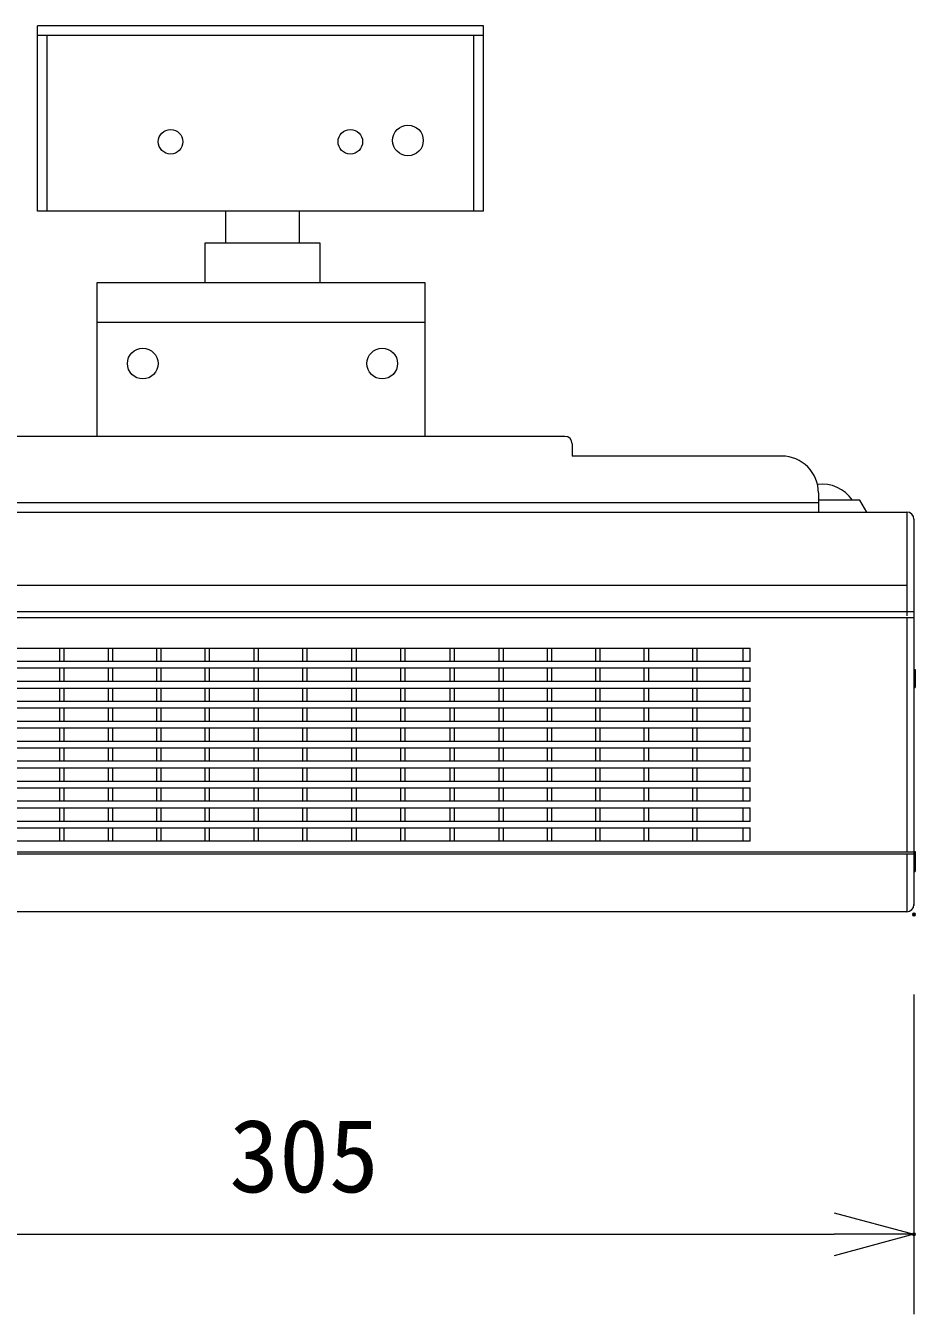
# Model space of a CAD drawing. Units: millimetres, scale not verified. Extents: x -63 to 62, y -57 to 57.
# Drawn here: x 27.11 to 49.36, y -3.44 to 28.8 of the extents above; entities that cross this region are included whole.
import ezdxf
from ezdxf.enums import TextEntityAlignment as Align

# ---------------------------------------------------------------- set-up
doc = ezdxf.new("R2010")
doc.units = ezdxf.units.MM
doc.header["$LTSCALE"] = 0.125
doc.header["$PDMODE"] = 32
doc.header["$PDSIZE"] = 0.0625
for name, color, linetype, lineweight in [('0-0_0', 7, 'Continuous', 9), ('0-3_GAIKEI', 7, 'Continuous', 9), ('0-6_SUNPO', 7, 'Continuous', 9), ('0-7_S1', 1, 'Continuous', 18)]:
    doc.layers.add(name, color=color, linetype=linetype, lineweight=lineweight)
doc.layers.add('0-5_DEFPOINTS', color=7, linetype='Continuous')
doc.styles.add('ＭＳ ゴシック', font='')
doc.styles.get('ＭＳ ゴシック').set_extended_font_data('MS Gothic')

# ---------------------------------------------------------------- blocks, each defined once
blk = doc.blocks.new('_OPEN30')
at = {"layer": '0-0_0'}
blk.add_line((0, 0), (-1, 0), dxfattribs=at)
blk.add_lwpolyline([(-1, 0.26795), (0, 0), (-1, -0.26795)], dxfattribs=at)
blk = doc.blocks.new('D7')
at = {"layer": '0-5_DEFPOINTS'}
for p in [(13.9864, 10.5266), (44.4864, 10.5266), (44.4864, 2.5266)]:
    blk.add_point(p, dxfattribs=at)
at = {"layer": '0-6_SUNPO'}
for p, q in [((13.9864, 8.5266), (13.9864, 0.5266)), ((44.4864, 8.5266), (44.4864, 0.5266)), ((15.9864, 2.5266), (42.4864, 2.5266))]:
    blk.add_line(p, q, dxfattribs=at)
at = {"layer": '0-6_SUNPO', "xscale": 2, "yscale": 2, "rotation": 180}
blk.add_blockref('_OPEN30', (13.9864, 2.5266), dxfattribs=at)
at = {"layer": '0-6_SUNPO', "xscale": 2, "yscale": 2}
blk.add_blockref('_OPEN30', (44.4864, 2.5266), dxfattribs=at)
at = {"layer": '0-6_SUNPO', "style": 'ＭＳ ゴシック'}
blk.add_text('305', height=1.833, dxfattribs=at).set_placement((27.3614, 3.0266), align=Align.BOTTOM_LEFT)

msp = doc.modelspace()

# ---------------------------------------------------------------- linework, layer by layer
at = {"layer": '0-3_GAIKEI', "lineweight": 18}
for p, q in [((22.0793, 16.6324), (49.1468, 16.6324)), ((49.3268, 16.4524), (49.3268, 6.7924)), ((49.1468, 8.0824), (49.1468, 6.6324)), ((49.3268, 6.7924), (49.3257, 6.7924)), ((49.1468, 6.6324), (19.0068, 6.6324))]:
    msp.add_line(p, q, dxfattribs=at)
at = {"layer": '0-3_GAIKEI', "color": 1, "lineweight": 18}
for p, q in [((49.1468, 16.6324), (49.1468, 14.0324)), ((21.9279, 14.8023), (49.1468, 14.8023)), ((49.3268, 14.1324), (21.5868, 14.1324)), ((49.3268, 13.9824), (22.3274, 13.9824)), ((49.1468, 13.9824), (49.1468, 8.1324)), ((49.3268, 12.6924), (49.3568, 12.6924)), ((49.3568, 12.6924), (49.3568, 12.2424)), ((49.3268, 12.5024), (49.3568, 12.5024)), ((49.3268, 12.2424), (49.3568, 12.2424)), ((22.4274, 8.1324), (49.3268, 8.1324)), ((22.4274, 8.0824), (49.3268, 8.0824)), ((49.3268, 8.1424), (49.3568, 8.1424)), ((49.3568, 8.1424), (49.3568, 7.6424)), ((49.3268, 8.0349), (49.3568, 8.0349)), ((49.3268, 7.7499), (49.3568, 7.7499)), ((49.3268, 7.6424), (49.3568, 7.6424))]:
    msp.add_line(p, q, dxfattribs=at)
at = {"layer": '0-3_GAIKEI'}
for p, q in [((23.0083, 13.2301), (45.2346, 13.2301)), ((27.9678, 12.8927), (27.9678, 13.2245)), ((28.0769, 12.8927), (28.0769, 13.2245)), ((29.1784, 12.8927), (29.1784, 13.2245)), ((29.2875, 12.8927), (29.2875, 13.2245)), ((30.389, 12.8927), (30.389, 13.2245)), ((30.4981, 12.8927), (30.4981, 13.2245)), ((31.5996, 12.8927), (31.5996, 13.2245)), ((31.7088, 12.8927), (31.7088, 13.2245)), ((32.8223, 12.8927), (32.8223, 13.2245)), ((32.9314, 12.8927), (32.9314, 13.2245)), ((34.0449, 12.8927), (34.0449, 13.2245)), ((34.1541, 12.8927), (34.1541, 13.2245)), ((35.2717, 12.8927), (35.2717, 13.2245)), ((35.3809, 12.8927), (35.3809, 13.2245)), ((36.4944, 12.8927), (36.4944, 13.2245)), ((36.6036, 12.8927), (36.6036, 13.2245)), ((37.7291, 12.8927), (37.7291, 13.2245)), ((37.8382, 12.8927), (37.8382, 13.2245)), ((38.9517, 12.8927), (38.9517, 13.2245)), ((39.0609, 12.8927), (39.0609, 13.2245)), ((40.1624, 12.8927), (40.1624, 13.2245)), ((40.2715, 12.8927), (40.2715, 13.2245)), ((41.373, 12.8927), (41.373, 13.2245)), ((41.4821, 12.8927), (41.4821, 13.2245)), ((42.5836, 12.8927), (42.5836, 13.2245)), ((42.6928, 12.8927), (42.6928, 13.2245)), ((43.7942, 12.8927), (43.7942, 13.2245)), ((43.9034, 12.8927), (43.9034, 13.2245)), ((45.0525, 12.8927), (45.0525, 13.2245)), ((45.2346, 12.8927), (45.2346, 13.2301)), ((45.2346, 12.8927), (23.0083, 12.8927)), ((23.0083, 12.7339), (45.2346, 12.7339)), ((27.9678, 12.3965), (27.9678, 12.7283)), ((28.0769, 12.3965), (28.0769, 12.7283)), ((29.1784, 12.3965), (29.1784, 12.7283)), ((29.2875, 12.3965), (29.2875, 12.7283)), ((30.389, 12.3965), (30.389, 12.7283)), ((30.4981, 12.3965), (30.4981, 12.7283)), ((31.5996, 12.3965), (31.5996, 12.7283)), ((31.7088, 12.3965), (31.7088, 12.7283)), ((32.8223, 12.3965), (32.8223, 12.7283)), ((32.9314, 12.3965), (32.9314, 12.7283)), ((34.0449, 12.3965), (34.0449, 12.7283)), ((34.1541, 12.3965), (34.1541, 12.7283)), ((35.2717, 12.3965), (35.2717, 12.7283)), ((35.3809, 12.3965), (35.3809, 12.7283)), ((36.4944, 12.3965), (36.4944, 12.7283)), ((36.6036, 12.3965), (36.6036, 12.7283)), ((37.7291, 12.3965), (37.7291, 12.7283)), ((37.8382, 12.3965), (37.8382, 12.7283)), ((38.9517, 12.3965), (38.9517, 12.7283)), ((39.0609, 12.3965), (39.0609, 12.7283)), ((40.1624, 12.3965), (40.1624, 12.7283)), ((40.2715, 12.3965), (40.2715, 12.7283)), ((41.373, 12.3965), (41.373, 12.7283)), ((41.4821, 12.3965), (41.4821, 12.7283)), ((42.5836, 12.3965), (42.5836, 12.7283)), ((42.6928, 12.3965), (42.6928, 12.7283)), ((43.7942, 12.3965), (43.7942, 12.7283)), ((43.9034, 12.3965), (43.9034, 12.7283)), ((45.0525, 12.3965), (45.0525, 12.7283)), ((45.2346, 12.3965), (45.2346, 12.7339)), ((45.2346, 12.3965), (23.0083, 12.3965)), ((23.0083, 12.2301), (45.2346, 12.2301)), ((27.9678, 11.8927), (27.9678, 12.2245)), ((28.0769, 11.8927), (28.0769, 12.2245)), ((29.1784, 11.8927), (29.1784, 12.2245)), ((29.2875, 11.8927), (29.2875, 12.2245)), ((30.389, 11.8927), (30.389, 12.2245)), ((30.4981, 11.8927), (30.4981, 12.2245)), ((31.5996, 11.8927), (31.5996, 12.2245)), ((31.7088, 11.8927), (31.7088, 12.2245)), ((32.8223, 11.8927), (32.8223, 12.2245)), ((32.9314, 11.8927), (32.9314, 12.2245)), ((34.0449, 11.8927), (34.0449, 12.2245)), ((34.1541, 11.8927), (34.1541, 12.2245)), ((35.2717, 11.8927), (35.2717, 12.2245)), ((35.3809, 11.8927), (35.3809, 12.2245)), ((36.4944, 11.8927), (36.4944, 12.2245)), ((36.6036, 11.8927), (36.6036, 12.2245)), ((37.7291, 11.8927), (37.7291, 12.2245)), ((37.8382, 11.8927), (37.8382, 12.2245)), ((38.9517, 11.8927), (38.9517, 12.2245)), ((39.0609, 11.8927), (39.0609, 12.2245)), ((40.1624, 11.8927), (40.1624, 12.2245)), ((40.2715, 11.8927), (40.2715, 12.2245)), ((41.373, 11.8927), (41.373, 12.2245)), ((41.4821, 11.8927), (41.4821, 12.2245)), ((42.5836, 11.8927), (42.5836, 12.2245)), ((42.6928, 11.8927), (42.6928, 12.2245)), ((43.7942, 11.8927), (43.7942, 12.2245)), ((43.9034, 11.8927), (43.9034, 12.2245)), ((45.0525, 11.8927), (45.0525, 12.2245)), ((45.2346, 11.8927), (45.2346, 12.2301)), ((45.2346, 11.8927), (23.0083, 11.8927)), ((23.0083, 11.7339), (45.2346, 11.7339)), ((27.9678, 11.3965), (27.9678, 11.7283)), ((28.0769, 11.3965), (28.0769, 11.7283)), ((29.1784, 11.3965), (29.1784, 11.7283)), ((29.2875, 11.3965), (29.2875, 11.7283)), ((30.389, 11.3965), (30.389, 11.7283)), ((30.4981, 11.3965), (30.4981, 11.7283)), ((31.5996, 11.3965), (31.5996, 11.7283)), ((31.7088, 11.3965), (31.7088, 11.7283)), ((32.8223, 11.3965), (32.8223, 11.7283)), ((32.9314, 11.3965), (32.9314, 11.7283)), ((34.0449, 11.3965), (34.0449, 11.7283)), ((34.1541, 11.3965), (34.1541, 11.7283)), ((35.2717, 11.3965), (35.2717, 11.7283)), ((35.3809, 11.3965), (35.3809, 11.7283)), ((36.4944, 11.3965), (36.4944, 11.7283)), ((36.6036, 11.3965), (36.6036, 11.7283)), ((37.7291, 11.3965), (37.7291, 11.7283)), ((37.8382, 11.3965), (37.8382, 11.7283)), ((38.9517, 11.3965), (38.9517, 11.7283)), ((39.0609, 11.3965), (39.0609, 11.7283)), ((40.1624, 11.3965), (40.1624, 11.7283)), ((40.2715, 11.3965), (40.2715, 11.7283)), ((41.373, 11.3965), (41.373, 11.7283)), ((41.4821, 11.3965), (41.4821, 11.7283)), ((42.5836, 11.3965), (42.5836, 11.7283)), ((42.6928, 11.3965), (42.6928, 11.7283)), ((43.7942, 11.3965), (43.7942, 11.7283)), ((43.9034, 11.3965), (43.9034, 11.7283)), ((45.0525, 11.3965), (45.0525, 11.7283)), ((45.2346, 11.3965), (45.2346, 11.7339)), ((45.2346, 11.3965), (23.0083, 11.3965)), ((23.0083, 11.2301), (45.2346, 11.2301)), ((27.9678, 10.8927), (27.9678, 11.2245)), ((28.0769, 10.8927), (28.0769, 11.2245)), ((29.1784, 10.8927), (29.1784, 11.2245)), ((29.2875, 10.8927), (29.2875, 11.2245)), ((30.389, 10.8927), (30.389, 11.2245)), ((30.4981, 10.8927), (30.4981, 11.2245)), ((31.5996, 10.8927), (31.5996, 11.2245)), ((31.7088, 10.8927), (31.7088, 11.2245)), ((32.8223, 10.8927), (32.8223, 11.2245)), ((32.9314, 10.8927), (32.9314, 11.2245)), ((34.0449, 10.8927), (34.0449, 11.2245)), ((34.1541, 10.8927), (34.1541, 11.2245)), ((35.2717, 10.8927), (35.2717, 11.2245)), ((35.3809, 10.8927), (35.3809, 11.2245)), ((36.4944, 10.8927), (36.4944, 11.2245)), ((36.6036, 10.8927), (36.6036, 11.2245)), ((37.7291, 10.8927), (37.7291, 11.2245)), ((37.8382, 10.8927), (37.8382, 11.2245)), ((38.9517, 10.8927), (38.9517, 11.2245)), ((39.0609, 10.8927), (39.0609, 11.2245)), ((40.1624, 10.8927), (40.1624, 11.2245)), ((40.2715, 10.8927), (40.2715, 11.2245)), ((41.373, 10.8927), (41.373, 11.2245)), ((41.4821, 10.8927), (41.4821, 11.2245)), ((42.5836, 10.8927), (42.5836, 11.2245)), ((42.6928, 10.8927), (42.6928, 11.2245)), ((43.7942, 10.8927), (43.7942, 11.2245)), ((43.9034, 10.8927), (43.9034, 11.2245)), ((45.0525, 10.8927), (45.0525, 11.2245)), ((45.2346, 10.8927), (45.2346, 11.2301)), ((45.2346, 10.8927), (23.0083, 10.8927)), ((23.0083, 10.7339), (45.2346, 10.7339)), ((27.9678, 10.3965), (27.9678, 10.7283)), ((28.0769, 10.3965), (28.0769, 10.7283)), ((29.1784, 10.3965), (29.1784, 10.7283)), ((29.2875, 10.3965), (29.2875, 10.7283)), ((30.389, 10.3965), (30.389, 10.7283)), ((30.4981, 10.3965), (30.4981, 10.7283)), ((31.5996, 10.3965), (31.5996, 10.7283)), ((31.7088, 10.3965), (31.7088, 10.7283)), ((32.8223, 10.3965), (32.8223, 10.7283)), ((32.9314, 10.3965), (32.9314, 10.7283)), ((34.0449, 10.3965), (34.0449, 10.7283)), ((34.1541, 10.3965), (34.1541, 10.7283)), ((35.2717, 10.3965), (35.2717, 10.7283)), ((35.3809, 10.3965), (35.3809, 10.7283)), ((36.4944, 10.3965), (36.4944, 10.7283)), ((36.6036, 10.3965), (36.6036, 10.7283)), ((37.7291, 10.3965), (37.7291, 10.7283)), ((37.8382, 10.3965), (37.8382, 10.7283)), ((38.9517, 10.3965), (38.9517, 10.7283)), ((39.0609, 10.3965), (39.0609, 10.7283)), ((40.1624, 10.3965), (40.1624, 10.7283)), ((40.2715, 10.3965), (40.2715, 10.7283)), ((41.373, 10.3965), (41.373, 10.7283)), ((41.4821, 10.3965), (41.4821, 10.7283)), ((42.5836, 10.3965), (42.5836, 10.7283)), ((42.6928, 10.3965), (42.6928, 10.7283)), ((43.7942, 10.3965), (43.7942, 10.7283)), ((43.9034, 10.3965), (43.9034, 10.7283)), ((45.0525, 10.3965), (45.0525, 10.7283)), ((45.2346, 10.3965), (45.2346, 10.7339)), ((45.2346, 10.3965), (23.0083, 10.3965)), ((23.0083, 10.2301), (45.2346, 10.2301)), ((27.9678, 9.8927), (27.9678, 10.2245)), ((28.0769, 9.8927), (28.0769, 10.2245)), ((29.1784, 9.8927), (29.1784, 10.2245)), ((29.2875, 9.8927), (29.2875, 10.2245)), ((30.389, 9.8927), (30.389, 10.2245)), ((30.4981, 9.8927), (30.4981, 10.2245)), ((31.5996, 9.8927), (31.5996, 10.2245)), ((31.7088, 9.8927), (31.7088, 10.2245)), ((32.8223, 9.8927), (32.8223, 10.2245)), ((32.9314, 9.8927), (32.9314, 10.2245)), ((34.0449, 9.8927), (34.0449, 10.2245)), ((34.1541, 9.8927), (34.1541, 10.2245)), ((35.2717, 9.8927), (35.2717, 10.2245)), ((35.3809, 9.8927), (35.3809, 10.2245)), ((36.4944, 9.8927), (36.4944, 10.2245)), ((36.6036, 9.8927), (36.6036, 10.2245)), ((37.7291, 9.8927), (37.7291, 10.2245)), ((37.8382, 9.8927), (37.8382, 10.2245)), ((38.9517, 9.8927), (38.9517, 10.2245)), ((39.0609, 9.8927), (39.0609, 10.2245)), ((40.1624, 9.8927), (40.1624, 10.2245)), ((40.2715, 9.8927), (40.2715, 10.2245)), ((41.373, 9.8927), (41.373, 10.2245)), ((41.4821, 9.8927), (41.4821, 10.2245)), ((42.5836, 9.8927), (42.5836, 10.2245)), ((42.6928, 9.8927), (42.6928, 10.2245)), ((43.7942, 9.8927), (43.7942, 10.2245)), ((43.9034, 9.8927), (43.9034, 10.2245)), ((45.0525, 9.8927), (45.0525, 10.2245)), ((45.2346, 9.8927), (45.2346, 10.2301)), ((45.2346, 9.8927), (23.0083, 9.8927)), ((23.0083, 9.7339), (45.2346, 9.7339)), ((27.9678, 9.3965), (27.9678, 9.7283)), ((28.0769, 9.3965), (28.0769, 9.7283)), ((29.1784, 9.3965), (29.1784, 9.7283)), ((29.2875, 9.3965), (29.2875, 9.7283)), ((30.389, 9.3965), (30.389, 9.7283)), ((30.4981, 9.3965), (30.4981, 9.7283)), ((31.5996, 9.3965), (31.5996, 9.7283)), ((31.7088, 9.3965), (31.7088, 9.7283)), ((32.8223, 9.3965), (32.8223, 9.7283)), ((32.9314, 9.3965), (32.9314, 9.7283)), ((34.0449, 9.3965), (34.0449, 9.7283)), ((34.1541, 9.3965), (34.1541, 9.7283)), ((35.2717, 9.3965), (35.2717, 9.7283)), ((35.3809, 9.3965), (35.3809, 9.7283)), ((36.4944, 9.3965), (36.4944, 9.7283)), ((36.6036, 9.3965), (36.6036, 9.7283)), ((37.7291, 9.3965), (37.7291, 9.7283)), ((37.8382, 9.3965), (37.8382, 9.7283)), ((38.9517, 9.3965), (38.9517, 9.7283)), ((39.0609, 9.3965), (39.0609, 9.7283)), ((40.1624, 9.3965), (40.1624, 9.7283)), ((40.2715, 9.3965), (40.2715, 9.7283)), ((41.373, 9.3965), (41.373, 9.7283)), ((41.4821, 9.3965), (41.4821, 9.7283)), ((42.5836, 9.3965), (42.5836, 9.7283)), ((42.6928, 9.3965), (42.6928, 9.7283)), ((43.7942, 9.3965), (43.7942, 9.7283)), ((43.9034, 9.3965), (43.9034, 9.7283)), ((45.0525, 9.3965), (45.0525, 9.7283)), ((45.2346, 9.3965), (45.2346, 9.7339)), ((45.2346, 9.3965), (23.0083, 9.3965)), ((23.0083, 9.2301), (45.2346, 9.2301)), ((27.9678, 8.8927), (27.9678, 9.2245)), ((28.0769, 8.8927), (28.0769, 9.2245)), ((29.1784, 8.8927), (29.1784, 9.2245)), ((29.2875, 8.8927), (29.2875, 9.2245)), ((30.389, 8.8927), (30.389, 9.2245)), ((30.4981, 8.8927), (30.4981, 9.2245)), ((31.5996, 8.8927), (31.5996, 9.2245)), ((31.7088, 8.8927), (31.7088, 9.2245)), ((32.8223, 8.8927), (32.8223, 9.2245)), ((32.9314, 8.8927), (32.9314, 9.2245)), ((34.0449, 8.8927), (34.0449, 9.2245)), ((34.1541, 8.8927), (34.1541, 9.2245)), ((35.2717, 8.8927), (35.2717, 9.2245)), ((35.3809, 8.8927), (35.3809, 9.2245)), ((36.4944, 8.8927), (36.4944, 9.2245)), ((36.6036, 8.8927), (36.6036, 9.2245)), ((37.7291, 8.8927), (37.7291, 9.2245)), ((37.8382, 8.8927), (37.8382, 9.2245)), ((38.9517, 8.8927), (38.9517, 9.2245)), ((39.0609, 8.8927), (39.0609, 9.2245)), ((40.1624, 8.8927), (40.1624, 9.2245)), ((40.2715, 8.8927), (40.2715, 9.2245)), ((41.373, 8.8927), (41.373, 9.2245)), ((41.4821, 8.8927), (41.4821, 9.2245)), ((42.5836, 8.8927), (42.5836, 9.2245)), ((42.6928, 8.8927), (42.6928, 9.2245)), ((43.7942, 8.8927), (43.7942, 9.2245)), ((43.9034, 8.8927), (43.9034, 9.2245)), ((45.0525, 8.8927), (45.0525, 9.2245)), ((45.2346, 8.8927), (45.2346, 9.2301)), ((45.2346, 8.8927), (23.0083, 8.8927)), ((23.0083, 8.7339), (45.2346, 8.7339)), ((27.9678, 8.3965), (27.9678, 8.7283)), ((28.0769, 8.3965), (28.0769, 8.7283)), ((29.1784, 8.3965), (29.1784, 8.7283)), ((29.2875, 8.3965), (29.2875, 8.7283)), ((30.389, 8.3965), (30.389, 8.7283)), ((30.4981, 8.3965), (30.4981, 8.7283)), ((31.5996, 8.3965), (31.5996, 8.7283)), ((31.7088, 8.3965), (31.7088, 8.7283)), ((32.8223, 8.3965), (32.8223, 8.7283)), ((32.9314, 8.3965), (32.9314, 8.7283)), ((34.0449, 8.3965), (34.0449, 8.7283)), ((34.1541, 8.3965), (34.1541, 8.7283)), ((35.2717, 8.3965), (35.2717, 8.7283)), ((35.3809, 8.3965), (35.3809, 8.7283)), ((36.4944, 8.3965), (36.4944, 8.7283)), ((36.6036, 8.3965), (36.6036, 8.7283)), ((37.7291, 8.3965), (37.7291, 8.7283)), ((37.8382, 8.3965), (37.8382, 8.7283)), ((38.9517, 8.3965), (38.9517, 8.7283)), ((39.0609, 8.3965), (39.0609, 8.7283)), ((40.1624, 8.3965), (40.1624, 8.7283)), ((40.2715, 8.3965), (40.2715, 8.7283)), ((41.373, 8.3965), (41.373, 8.7283)), ((41.4821, 8.3965), (41.4821, 8.7283)), ((42.5836, 8.3965), (42.5836, 8.7283)), ((42.6928, 8.3965), (42.6928, 8.7283)), ((43.7942, 8.3965), (43.7942, 8.7283)), ((43.9034, 8.3965), (43.9034, 8.7283)), ((45.0525, 8.3965), (45.0525, 8.7283)), ((45.2346, 8.3965), (45.2346, 8.7339)), ((45.2346, 8.3965), (23.0083, 8.3965))]:
    msp.add_line(p, q, dxfattribs=at)
at = {"layer": '0-3_GAIKEI', "lineweight": 18}
msp.add_lwpolyline([(48.1468, 16.6324), (47.9768, 16.9324), (46.9399, 16.9324)], dxfattribs=at)
for centre, radius, start, end in [((47.0268, 16.4081), 0.9243, 34.64964, 96.98882), ((49.1468, 16.4524), 0.18, 0, 90), ((49.1468, 6.8124), 0.18, 270, 0)]:
    msp.add_arc(centre, radius, start, end, dxfattribs=at)
at = {"layer": '0-7_S1'}
for p, q in [((27.4031, 24.1594), (27.4031, 28.7996)), ((38.5623, 28.7996), (27.4031, 28.7996)), ((38.5623, 24.1594), (38.5623, 28.7996)), ((38.5623, 28.5575), (27.4031, 28.5575)), ((27.6451, 24.1594), (27.6451, 28.5575)), ((38.3203, 24.1594), (38.3203, 28.5575)), ((38.5623, 24.1594), (27.4031, 24.1594)), ((32.1125, 23.3665), (32.1125, 24.1594)), ((33.9553, 23.3665), (33.9553, 24.1594)), ((31.6006, 23.3665), (34.4672, 23.3665)), ((31.6006, 22.369), (31.6006, 23.3665)), ((34.4672, 23.3665), (34.4672, 22.369)), ((28.8876, 22.369), (28.8876, 18.5255)), ((37.1035, 22.369), (28.8876, 22.369)), ((37.1035, 18.5255), (37.1035, 22.369)), ((37.1035, 21.3714), (28.8876, 21.3714)), ((40.5953, 18.5255), (25.5662, 18.5255)), ((40.7799, 18.3409), (40.7799, 18.0333)), ((46.0165, 18.0333), (40.7799, 18.0333)), ((46.9399, 17.11), (46.9399, 16.6324)), ((46.9399, 16.8595), (22.2368, 16.8595))]:
    msp.add_line(p, q, dxfattribs=at)
for centre, radius in [((30.7348, 25.8972), 0.3071), ((35.2306, 25.8972), 0.3071), ((36.6715, 25.9295), 0.3839), ((30.0394, 20.3483), 0.3839), ((36.0285, 20.3483), 0.3839)]:
    msp.add_circle(centre, radius, dxfattribs=at)
for centre, radius in [((40.5953, 18.3409), 0.1847), ((46.0165, 17.11), 0.9234)]:
    msp.add_arc(centre, radius, 0, 90, dxfattribs=at)

# ---------------------------------------------------------------- block references
at = {"layer": '0-6_SUNPO'}
msp.add_blockref('D7', (4.8418, -3.9638), dxfattribs=at)

doc.saveas('drawing.dxf')
